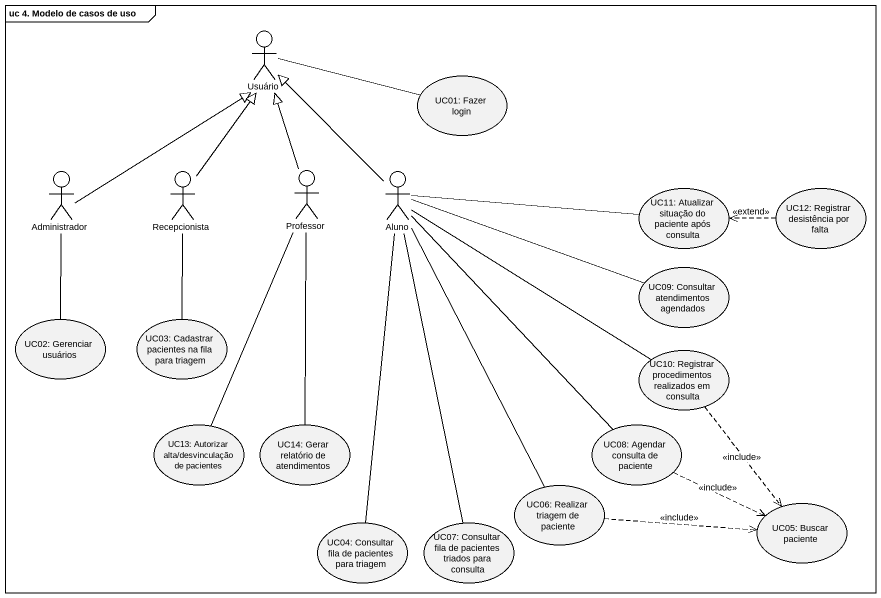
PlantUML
@startuml
mainframe uc 4. Modelo de casos de uso
actor Usuário
usecase "UC01: Fazer login" as UC01_Fazer_login
actor Administrador
actor Recepcionista
actor Professor
actor Aluno
usecase "UC11: Atualizar situação do paciente após consulta" as UC11_Atualizar_situação_do
usecase "UC12: Registrar desistência por falta" as UC12_Registrar_desistência
usecase "UC09: Consultar atendimentos agendados" as UC09_Consultar_atendimentos
usecase "UC02: Gerenciar usuários" as UC02_Gerenciar_usuários
usecase "UC03: Cadastrar pacientes na fila para triagem" as UC03_Cadastrar_pacientes_na
usecase "UC10: Registrar procedimentos realizados em consulta" as UC10_Registrar
usecase "UC13: Autorizar alta/desvinculação de pacientes" as UC13_Autorizar_alta
usecase "UC14: Gerar relatório de atendimentos" as UC14_Gerar_relatório_de
usecase "UC08: Agendar consulta de paciente" as UC08_Agendar_consulta_de
usecase "UC06: Realizar triagem de paciente" as UC06_Realizar_triagem_de
usecase "UC04: Consultar fila de pacientes para triagem" as UC04_Consultar_fila_de
usecase "UC07: Consultar fila de pacientes triados para consulta" as UC07_Consultar_fila_de
usecase "UC05: Buscar paciente" as UC05_Buscar_paciente
Usuário -right- UC01_Fazer_login
Administrador -up-|> Usuário
Recepcionista -up-|> Usuário
Professor -up-|> Usuário
Aluno -up-|> Usuário
UC11_Atualizar_situação_do -left- Aluno
UC12_Registrar_desistência .left.> UC11_Atualizar_situação_do : <<extend>>
UC09_Consultar_atendimentos -left- Aluno
UC02_Gerenciar_usuários -up- Administrador
UC03_Cadastrar_pacientes_na -up- Recepcionista
UC10_Registrar -left- Aluno
UC10_Registrar ..> UC05_Buscar_paciente : <<include>>
UC13_Autorizar_alta -up- Professor
UC14_Gerar_relatório_de -up- Professor
UC08_Agendar_consulta_de -up- Aluno
UC08_Agendar_consulta_de .right.> UC05_Buscar_paciente : <<include>>
UC06_Realizar_triagem_de -up- Aluno
UC06_Realizar_triagem_de .right.> UC05_Buscar_paciente : <<include>>
UC04_Consultar_fila_de -up- Aluno
UC07_Consultar_fila_de -up- Aluno
@enduml
